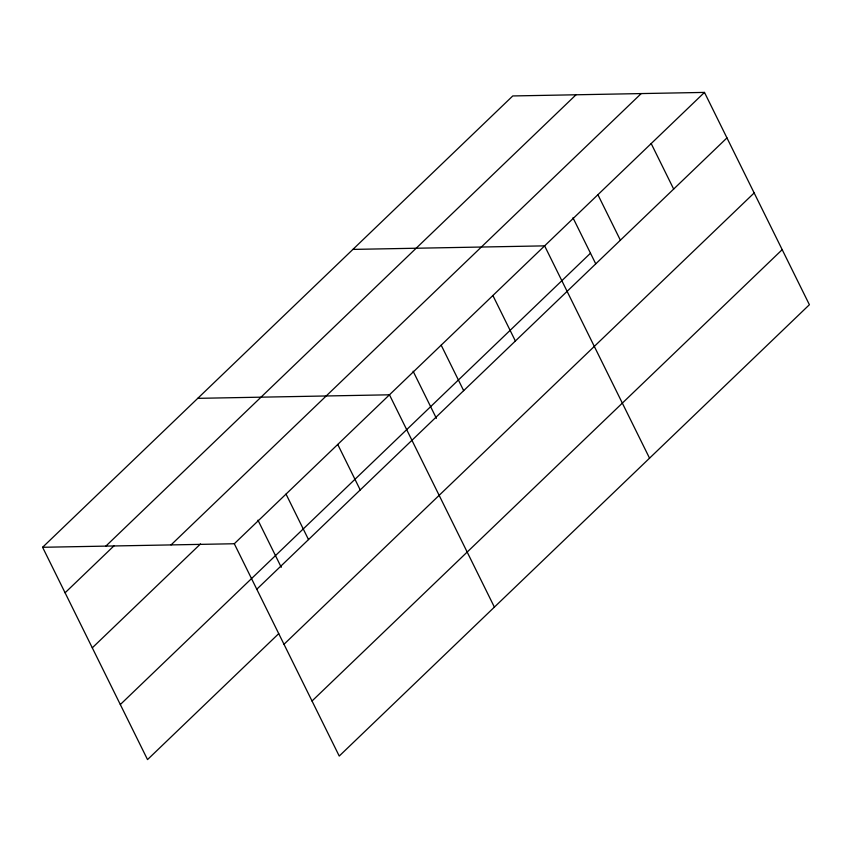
<?xml version="1.0" encoding="UTF-8"?>
<svg xmlns="http://www.w3.org/2000/svg" width="852" height="852" viewBox="0 0 852 852"><rect width="100%" height="100%" fill="white"/><g stroke="black" fill="none" stroke-linecap="round" stroke-linejoin="round"><path stroke-width="1.28" d="M42.6 547.282L512.766 95.946L704.476 92.41L809.4 304.718L339.234 756.054L234.3 543.746L42.6 547.282L147.524 759.59L278.742 633.632M105.861 546.111L576.027 94.785M65.082 592.779L113.934 545.887M171.039 544.918L641.205 93.582M92.293 647.818L200.518 543.927M234.3 543.746L704.476 92.41M120.324 704.54L590.489 253.204M256.793 589.233L726.958 137.907M283.993 644.282L754.158 192.957M312.024 701.004L782.189 249.668M352.909 249.402L544.62 245.866L649.543 458.174M197.76 398.342L389.46 394.806L494.384 607.114M651.184 143.562L673.666 189.059M597.902 194.714L620.384 240.211M572.97 217.761L595.697 263.747M492.893 295.516L515.375 341.002M441.176 345.156L463.658 390.653M413.113 371.216L436.416 418.375M337.743 444.456L360.226 489.943M286.027 494.096L308.509 539.593M257.954 520.157L281.267 567.315"/></g></svg>
